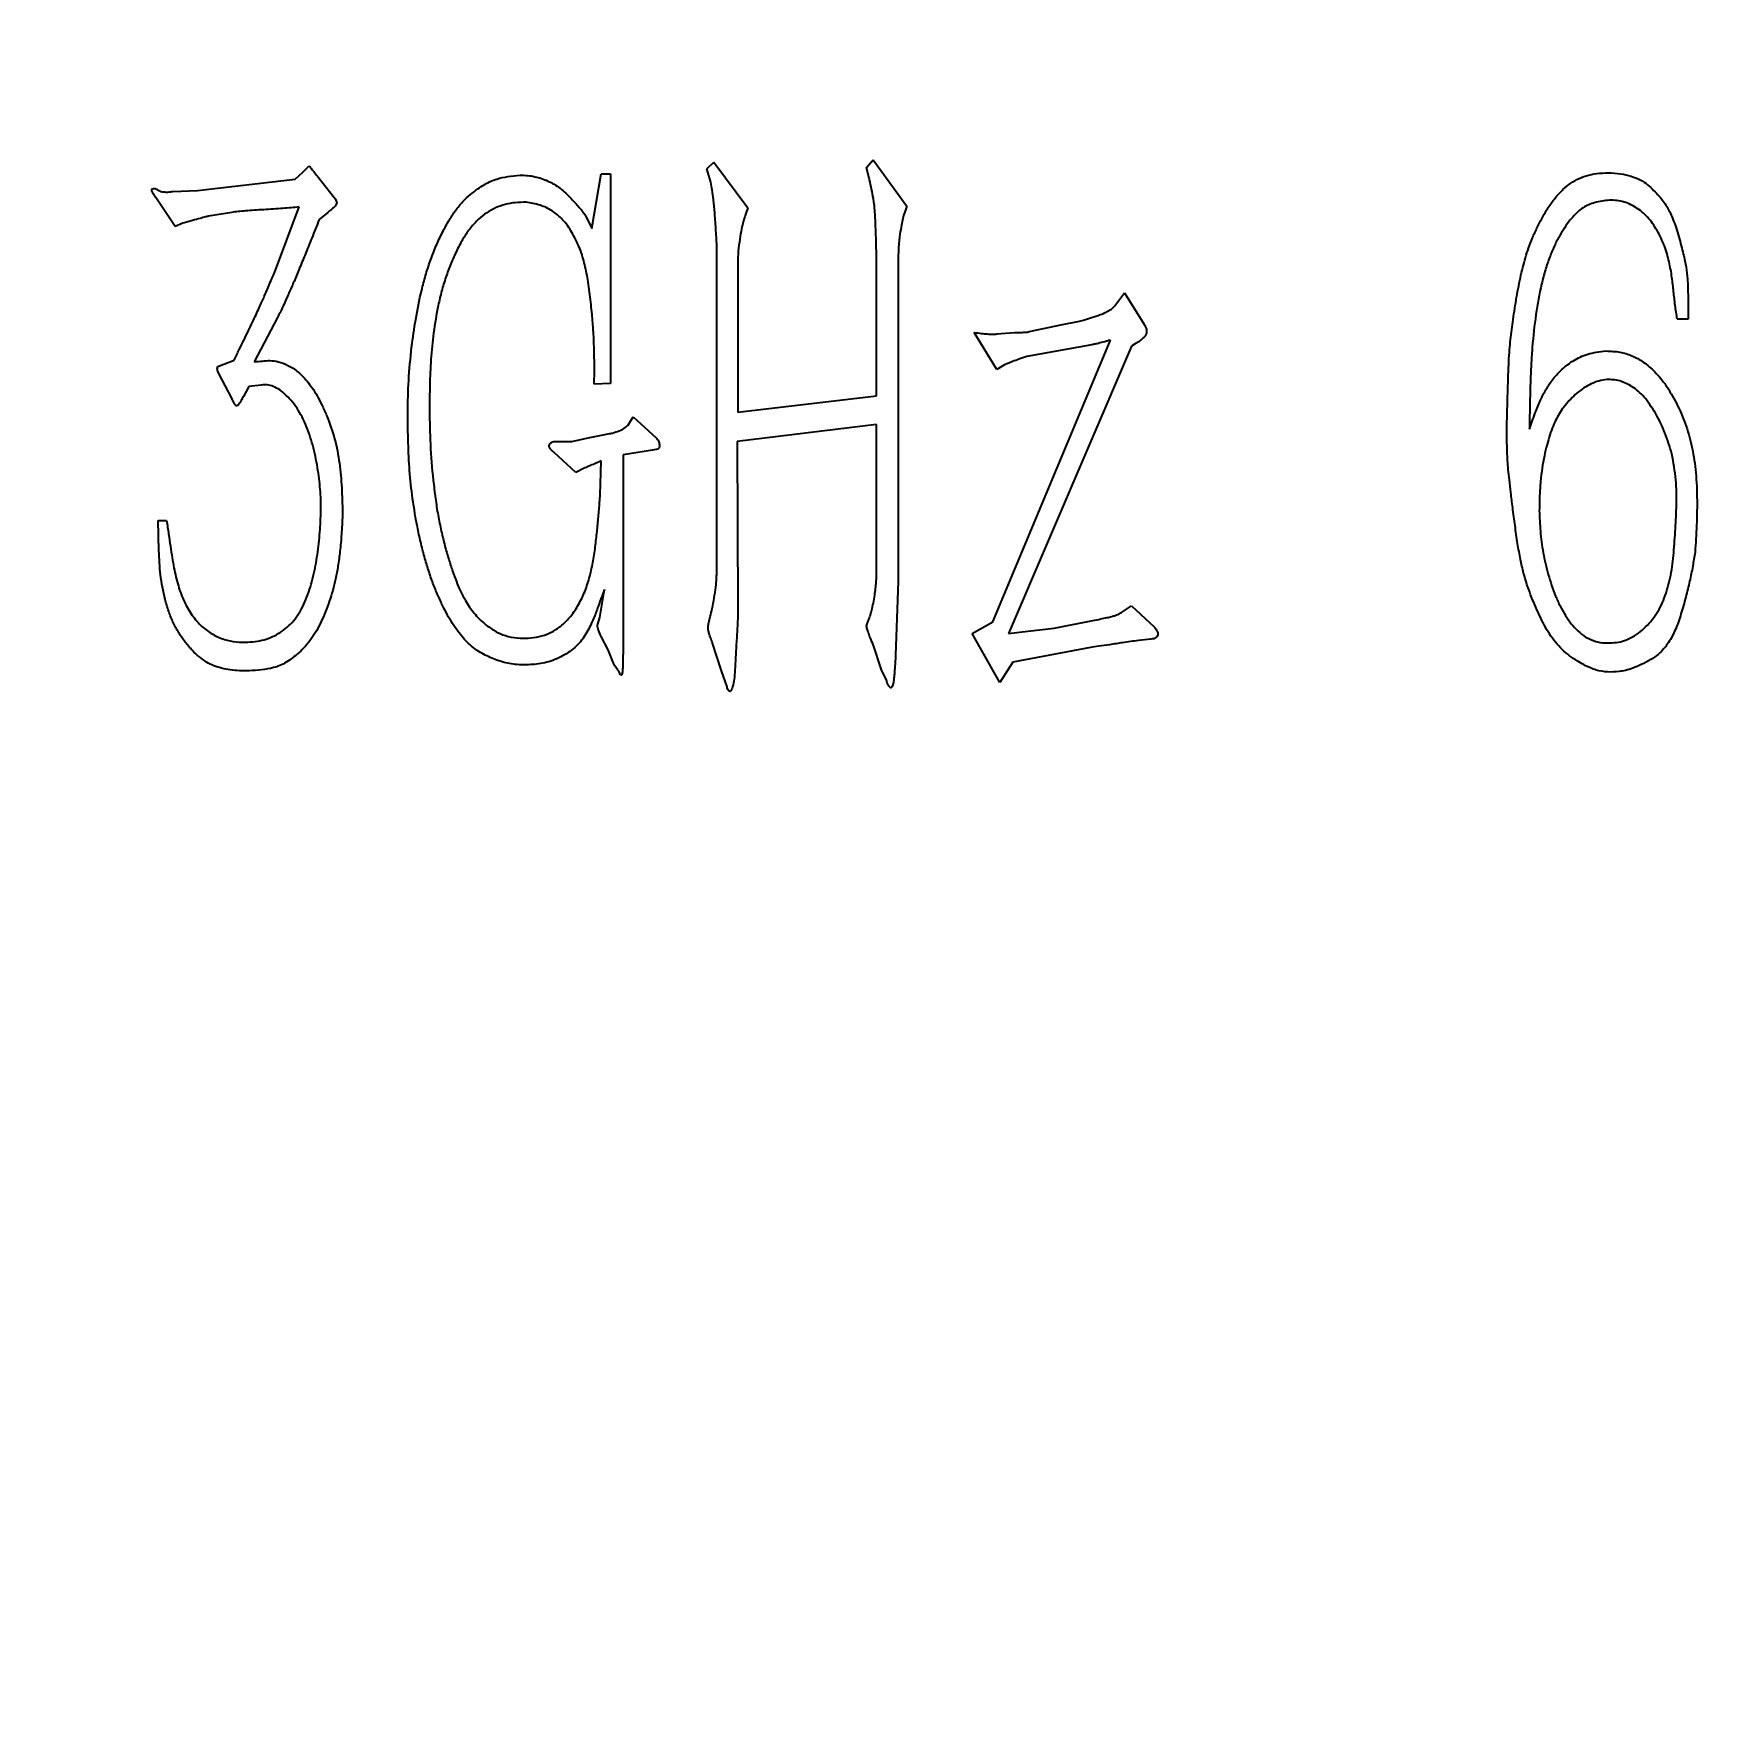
# Model space of a CAD drawing. Header units: millimetres. Extents: x 0 to 420, y 0 to 297.
# Drawn here: x 119.79 to 138.67, y 184.37 to 203.14 of the extents above; entities that cross this region are included whole.
import ezdxf

# ---------------------------------------------------------------- set-up
doc = ezdxf.new("R2010")
doc.units = ezdxf.units.MM
doc.layers.add('10', color=7, linetype='Continuous')
doc.styles.add('SLDTEXTSTYLE2', font='TXT', dxfattribs={"width": 0.7})
doc.dimstyles.new('SLDDIMSTYLE0', dxfattribs={"dimtxt": 3, "dimasz": 4.08, "dimexe": 0, "dimexo": 0.0625, "dimgap": 0.75, "dimtad": 1, "dimlfac": 0.5, "dimrnd": 1e-09, "dimzin": 12, "dimdsep": 46, "dimtxsty": 'SLDTEXTSTYLE2', "dimsah": 1, "dimcen": 0.09, "dimadec": 0, "dimazin": 3, "dimtol": 1, "dimtp": 0.01, "dimtm": 0.01, "dimtfac": 1, "dimtofl": 0, "dimtmove": 0, "dimatfit": 3, "dimfxl": 1, "dimfrac": 2, "dimtolj": 1, "dimarcsym": 0})

# ---------------------------------------------------------------- blocks, each defined once
blk = doc.blocks.new('_D')
at = {"layer": '10'}
for p, q in [((92.05, 150.02), (92.05, 268)), ((207.95, 150.02), (207.95, 268)), ((92.05, 266), (207.95, 266))]:
    blk.add_line(p, q, dxfattribs=at)
for points in [[(92.05, 266), (96.13, 265.492), (96.13, 266.508)], [(207.95, 266), (203.87, 266.508), (203.87, 265.492)]]:
    blk.add_solid(points, dxfattribs=at)
at = {"layer": '10', "char_height": 3, "attachment_point": 1, "style": 'SLDTEXTSTYLE2'}
for s, insert in [('±0.01', (150.035, 269.867)), ('57.95', (139.525, 269.867))]:
    blk.add_mtext(s, dxfattribs=dict(at, insert=insert))
blk = doc.blocks.new('_D_1')
at = {"layer": '10'}
for p, q in [((92.05, 249.98), (227, 249.98)), ((225, 249.98), (225, 150.02)), ((92.05, 150.02), (227, 150.02))]:
    blk.add_line(p, q, dxfattribs=at)
for points in [[(225, 249.98), (224.492, 245.9), (225.508, 245.9)], [(225, 150.02), (225.508, 154.1), (224.492, 154.1)]]:
    blk.add_solid(points, dxfattribs=at)
at = {"layer": '10', "char_height": 3, "attachment_point": 1, "rotation": 90, "style": 'SLDTEXTSTYLE2'}
for s, insert in [('±0.01', (221.133, 200.035)), ('49.98', (221.133, 189.525))]:
    blk.add_mtext(s, dxfattribs=dict(at, insert=insert))

msp = doc.modelspace()

# ---------------------------------------------------------------- linework, layer by layer
at = {"color": 7, "linetype": 'Continuous', "lineweight": 25}
for p, q in [((122.784, 201.597), (122.853, 201.666)), ((127.285, 201.632), (127.363, 201.708)), ((127.363, 201.708), (127.743, 201.199)), ((129.064, 201.648), (129.14, 201.735)), ((129.098, 201.51), (129.064, 201.648)), ((129.14, 201.735), (129.512, 201.217)), ((121.61, 201.39), (122.698, 201.519)), ((122.698, 201.519), (122.784, 201.597)), ((122.956, 201.536), (123.121, 201.329)), ((126.005, 200.967), (126.109, 201.579)), ((126.109, 201.579), (126.213, 201.579)), ((126.213, 201.579), (126.213, 199.241)), ((127.329, 201.485), (127.285, 201.632)), ((121.361, 200.992), (121.145, 201.312)), ((121.334, 201.381), (121.61, 201.39)), ((121.99, 201.148), (121.731, 201.105)), ((122.465, 200.475), (122.741, 201.208)), ((123.06, 201.148), (122.965, 201.07)), ((125.936, 201.105), (126.005, 200.967)), ((121.446, 201.027), (121.361, 200.992)), ((127.398, 197.627), (127.398, 200.613)), ((127.63, 200.578), (127.63, 198.921)), ((129.175, 199.103), (129.175, 200.631)), ((129.417, 200.518), (129.417, 197.032)), ((131.828, 200.104), (131.939, 200.251)), ((131.939, 200.251), (132.155, 199.906)), ((138.219, 200.233), (138.219, 199.957)), ((122.5, 199.975), (122.24, 199.482)), ((138.219, 199.957), (138.099, 199.957)), ((130.516, 199.396), (130.265, 199.81)), ((130.516, 199.793), (130.714, 199.81)), ((130.878, 199.819), (131.249, 199.897)), ((131.249, 199.897), (131.421, 199.931)), ((130.473, 196.583), (131.784, 199.724)), ((132.017, 199.655), (130.645, 196.454)), ((131.577, 199.672), (130.852, 199.543)), ((132.069, 199.69), (132.017, 199.655)), ((121.835, 199.43), (121.904, 199.457)), ((121.904, 199.457), (122.017, 199.499)), ((130.602, 199.448), (130.516, 199.396)), ((121.99, 199.077), (121.852, 199.344)), ((122.18, 199.206), (122.12, 199.094)), ((122.318, 199.223), (122.18, 199.206)), ((126.213, 199.241), (126.031, 199.232)), ((127.63, 198.921), (129.175, 199.103)), ((136.458, 199.068), (136.451, 198.732)), ((126.411, 198.783), (126.463, 198.87)), ((126.463, 198.87), (126.721, 198.636)), ((125.782, 198.594), (125.962, 198.636)), ((125.962, 198.636), (126.187, 198.68)), ((129.175, 198.783), (127.622, 198.594)), ((129.175, 197.8), (129.175, 198.783)), ((125.575, 198.594), (125.782, 198.594)), ((125.824, 198.249), (125.582, 198.472)), ((126.679, 198.498), (126.351, 198.447)), ((126.351, 198.447), (126.351, 196.298)), ((126.739, 198.507), (126.679, 198.498)), ((127.622, 198.594), (127.63, 196.73)), ((125.927, 198.3), (125.824, 198.249)), ((126.1, 198.118), (126.109, 198.378)), ((121.17, 197.713), (121.265, 197.713)), ((121.179, 197.377), (121.17, 197.713)), ((126.092, 196.634), (126.144, 196.945)), ((129.417, 197.032), (129.382, 196.108)), ((131.939, 196.712), (132.017, 196.764)), ((132.017, 196.764), (132.268, 196.53)), ((126.066, 196.548), (126.092, 196.634)), ((130.24, 196.454), (130.473, 196.583)), ((131.154, 196.514), (131.586, 196.599)), ((126.187, 196.272), (126.109, 196.419)), ((127.449, 196.039), (127.345, 196.358)), ((130.551, 195.909), (130.24, 196.454)), ((130.645, 196.454), (130.861, 196.479)), ((130.861, 196.479), (131.154, 196.514)), ((132.233, 196.392), (132.095, 196.376)), ((126.231, 196.16), (126.187, 196.272)), ((129.236, 196.039), (129.133, 196.341)), ((131.559, 196.298), (130.696, 196.134)), ((127.51, 195.858), (127.449, 196.039)), ((129.287, 195.936), (129.236, 196.039)), ((130.696, 196.134), (130.551, 195.909))]:
    msp.add_line(p, q, dxfattribs=at)
for points, knots in [([(122.853, 201.666), (122.855, 201.664), (122.864, 201.653), (122.883, 201.628), (122.916, 201.588), (122.942, 201.555), (122.956, 201.536)], [0, 0, 0, 0, 0.05996, 0.245803, 0.562338, 1, 1, 1, 1]), ([(123.994, 199.646), (124.009, 199.749), (124.038, 199.962), (124.092, 200.228), (124.149, 200.444), (124.2, 200.604), (124.26, 200.76), (124.328, 200.909), (124.402, 201.046), (124.479, 201.167), (124.561, 201.266), (124.646, 201.346), (124.729, 201.407), (124.805, 201.458), (124.876, 201.495), (124.961, 201.527), (125.07, 201.55), (125.158, 201.558), (125.203, 201.563)], [0, 0, 0, 0, 0.126942, 0.261461, 0.330176, 0.398271, 0.466105, 0.533434, 0.597742, 0.655448, 0.707397, 0.75438, 0.796614, 0.833743, 0.865303, 0.893055, 0.945167, 1, 1, 1, 1]), ([(125.203, 201.563), (125.231, 201.562), (125.286, 201.561), (125.366, 201.547), (125.442, 201.527), (125.539, 201.489), (125.654, 201.419), (125.753, 201.325), (125.825, 201.245), (125.872, 201.193), (125.908, 201.147), (125.928, 201.118), (125.936, 201.105)], [0, 0, 0, 0, 0.093559, 0.182492, 0.26906, 0.354262, 0.527663, 0.714084, 0.806294, 0.883559, 0.948143, 1, 1, 1, 1]), ([(127.398, 200.613), (127.397, 200.667), (127.397, 200.785), (127.387, 200.936), (127.379, 201.061), (127.373, 201.148), (127.365, 201.222), (127.357, 201.305), (127.346, 201.391), (127.334, 201.456), (127.329, 201.485)], [0, 0, 0, 0, 0.185452, 0.404773, 0.517436, 0.615532, 0.702121, 0.775488, 0.899181, 1, 1, 1, 1]), ([(129.175, 200.631), (129.174, 200.685), (129.173, 200.804), (129.167, 200.956), (129.163, 201.082), (129.156, 201.168), (129.151, 201.24), (129.138, 201.318), (129.122, 201.407), (129.106, 201.476), (129.098, 201.51)], [0, 0, 0, 0, 0.1834302, 0.4030602, 0.5157874, 0.6128147, 0.694009, 0.7612048, 0.8801701, 1, 1, 1, 1]), ([(136.209, 199.103), (136.211, 199.164), (136.214, 199.278), (136.22, 199.439), (136.227, 199.579), (136.241, 199.738), (136.265, 199.933), (136.303, 200.173), (136.347, 200.413), (136.395, 200.606), (136.441, 200.753), (136.485, 200.866), (136.54, 200.982), (136.599, 201.101), (136.667, 201.214), (136.742, 201.316), (136.822, 201.402), (136.909, 201.474), (137.006, 201.529), (137.115, 201.568), (137.236, 201.588), (137.321, 201.588), (137.365, 201.588)], [0, 0, 0, 0, 0.060581, 0.113982, 0.160211, 0.198897, 0.273117, 0.35583, 0.439466, 0.515471, 0.55324, 0.593191, 0.635634, 0.680331, 0.725359, 0.766522, 0.805468, 0.842177, 0.87821, 0.915983, 0.956363, 1, 1, 1, 1]), ([(137.365, 201.588), (137.41, 201.584), (137.494, 201.577), (137.61, 201.546), (137.709, 201.504), (137.788, 201.444), (137.85, 201.379), (137.908, 201.319), (137.953, 201.259), (137.992, 201.2), (138.024, 201.134), (138.057, 201.06), (138.087, 200.972), (138.116, 200.876), (138.143, 200.78), (138.166, 200.691), (138.184, 200.612), (138.202, 200.516), (138.217, 200.392), (138.218, 200.289), (138.219, 200.233)], [0, 0, 0, 0, 0.075447, 0.142574, 0.202576, 0.257205, 0.308164, 0.35509, 0.396746, 0.435327, 0.474971, 0.520487, 0.572456, 0.631269, 0.689674, 0.741762, 0.787569, 0.826438, 0.905548, 1, 1, 1, 1]), ([(121.145, 201.312), (121.136, 201.325), (121.12, 201.346), (121.107, 201.376), (121.097, 201.396), (121.106, 201.417), (121.14, 201.414), (121.166, 201.396), (121.199, 201.378), (121.236, 201.376), (121.282, 201.373), (121.316, 201.378), (121.334, 201.381)], [0, 0, 0, 0, 0.132359, 0.225951, 0.28294, 0.319095, 0.396534, 0.519662, 0.605047, 0.708878, 0.841084, 1, 1, 1, 1]), ([(123.121, 201.329), (123.132, 201.314), (123.151, 201.29), (123.164, 201.252), (123.15, 201.226), (123.131, 201.204), (123.099, 201.177), (123.074, 201.159), (123.06, 201.148)], [0, 0, 0, 0, 0.2365049, 0.3930336, 0.471298, 0.5993756, 0.7736958, 1, 1, 1, 1]), ([(138.099, 199.957), (138.091, 200.008), (138.074, 200.11), (138.059, 200.266), (138.041, 200.428), (138.01, 200.599), (137.961, 200.777), (137.892, 200.918), (137.826, 201.024), (137.77, 201.095), (137.706, 201.155), (137.638, 201.205), (137.564, 201.243), (137.487, 201.271), (137.405, 201.284), (137.322, 201.283), (137.24, 201.273), (137.165, 201.254), (137.097, 201.227), (137.034, 201.192), (136.976, 201.141), (136.915, 201.077), (136.855, 200.994), (136.791, 200.895), (136.73, 200.78), (136.676, 200.649), (136.627, 200.505), (136.571, 200.29), (136.519, 200.003), (136.487, 199.709), (136.472, 199.478), (136.465, 199.323), (136.459, 199.189), (136.459, 199.106), (136.458, 199.068)], [0, 0, 0, 0, 0.036644, 0.072503, 0.109918, 0.151044, 0.194743, 0.239226, 0.261166, 0.282265, 0.302397, 0.32235, 0.341645, 0.360687, 0.379795, 0.399565, 0.419183, 0.437129, 0.454205, 0.470442, 0.487663, 0.508219, 0.532183, 0.559936, 0.59049, 0.623648, 0.65936, 0.697797, 0.779167, 0.864446, 0.905573, 0.941863, 0.973338, 1, 1, 1, 1]), ([(121.731, 201.105), (121.72, 201.102), (121.688, 201.096), (121.63, 201.078), (121.546, 201.056), (121.483, 201.037), (121.446, 201.027)], [0, 0, 0, 0, 0.119615, 0.326343, 0.618028, 1, 1, 1, 1]), ([(122.741, 201.208), (122.681, 201.203), (122.55, 201.19), (122.383, 201.18), (122.244, 201.172), (122.149, 201.164), (122.065, 201.157), (122.014, 201.151), (121.99, 201.148)], [0, 0, 0, 0, 0.240019, 0.52371, 0.666348, 0.793884, 0.904533, 1, 1, 1, 1]), ([(125.272, 201.26), (125.231, 201.26), (125.152, 201.26), (125.037, 201.238), (124.93, 201.2), (124.829, 201.145), (124.735, 201.071), (124.649, 200.974), (124.568, 200.858), (124.497, 200.723), (124.431, 200.577), (124.375, 200.425), (124.327, 200.27), (124.28, 200.063), (124.237, 199.809), (124.208, 199.512), (124.196, 199.223), (124.195, 199.034), (124.194, 198.939)], [0, 0, 0, 0, 0.042942, 0.083352, 0.12365, 0.163277, 0.204766, 0.249866, 0.2995, 0.354487, 0.41192, 0.468818, 0.525983, 0.583518, 0.69441, 0.798841, 0.899692, 1, 1, 1, 1]), ([(126.031, 199.232), (126.031, 199.273), (126.031, 199.361), (126.032, 199.498), (126.029, 199.644), (126.024, 199.77), (126.017, 199.876), (126.009, 199.967), (126.001, 200.068), (125.983, 200.213), (125.963, 200.389), (125.923, 200.583), (125.868, 200.761), (125.797, 200.897), (125.735, 201), (125.68, 201.065), (125.624, 201.121), (125.542, 201.18), (125.425, 201.236), (125.324, 201.251), (125.272, 201.26)], [0, 0, 0, 0, 0.051929, 0.111431, 0.174728, 0.237534, 0.271141, 0.309684, 0.352584, 0.400492, 0.494896, 0.57669, 0.6523, 0.73092, 0.769337, 0.805075, 0.838354, 0.870488, 0.933166, 1, 1, 1, 1]), ([(127.743, 201.199), (127.733, 201.171), (127.714, 201.12), (127.689, 201.042), (127.669, 200.953), (127.651, 200.844), (127.633, 200.715), (127.631, 200.624), (127.63, 200.578)], [0, 0, 0, 0, 0.1433138, 0.259238, 0.3852683, 0.5713274, 0.7843819, 1, 1, 1, 1]), ([(129.512, 201.217), (129.502, 201.189), (129.484, 201.137), (129.462, 201.06), (129.448, 200.974), (129.434, 200.89), (129.424, 200.802), (129.42, 200.72), (129.417, 200.623), (129.417, 200.555), (129.417, 200.518)], [0, 0, 0, 0, 0.12927, 0.230196, 0.340046, 0.494894, 0.592737, 0.710011, 0.84512, 1, 1, 1, 1]), ([(122.965, 201.07), (122.938, 201.001), (122.885, 200.869), (122.81, 200.681), (122.74, 200.515), (122.68, 200.367), (122.624, 200.241), (122.578, 200.133), (122.536, 200.047), (122.511, 199.997), (122.5, 199.975)], [0, 0, 0, 0, 0.188413, 0.357486, 0.50962, 0.643418, 0.759307, 0.857858, 0.937578, 1, 1, 1, 1]), ([(122.017, 199.499), (122.036, 199.539), (122.073, 199.615), (122.126, 199.725), (122.177, 199.827), (122.22, 199.921), (122.26, 200.005), (122.295, 200.081), (122.326, 200.149), (122.359, 200.224), (122.392, 200.303), (122.425, 200.38), (122.448, 200.434), (122.461, 200.463), (122.465, 200.475)], [0, 0, 0, 0, 0.122989, 0.236923, 0.342872, 0.438736, 0.52554, 0.604361, 0.673621, 0.733332, 0.833059, 0.911996, 0.966393, 1, 1, 1, 1]), ([(131.421, 199.931), (131.441, 199.936), (131.492, 199.949), (131.574, 199.976), (131.662, 200.004), (131.736, 200.035), (131.791, 200.066), (131.817, 200.092), (131.828, 200.104)], [0, 0, 0, 0, 0.138755, 0.351375, 0.58114, 0.755418, 0.89278, 1, 1, 1, 1]), ([(130.265, 199.81), (130.291, 199.806), (130.339, 199.799), (130.406, 199.793), (130.464, 199.789), (130.5, 199.792), (130.516, 199.793)], [0, 0, 0, 0, 0.307477, 0.577895, 0.806706, 1, 1, 1, 1]), ([(130.714, 199.81), (130.735, 199.809), (130.772, 199.809), (130.82, 199.812), (130.854, 199.813), (130.871, 199.817), (130.878, 199.819)], [0, 0, 0, 0, 0.381546, 0.670072, 0.880887, 1, 1, 1, 1]), ([(132.155, 199.906), (132.164, 199.889), (132.181, 199.858), (132.189, 199.813), (132.176, 199.777), (132.151, 199.75), (132.116, 199.72), (132.086, 199.7), (132.069, 199.69)], [0, 0, 0, 0, 0.207296, 0.386162, 0.485354, 0.611832, 0.784464, 1, 1, 1, 1]), ([(125.341, 196.108), (125.284, 196.106), (125.171, 196.1), (125.004, 196.133), (124.85, 196.193), (124.73, 196.258), (124.644, 196.327), (124.583, 196.39), (124.521, 196.461), (124.462, 196.545), (124.404, 196.64), (124.349, 196.748), (124.293, 196.868), (124.237, 196.999), (124.187, 197.142), (124.141, 197.294), (124.099, 197.454), (124.051, 197.677), (124.004, 197.949), (123.969, 198.269), (123.956, 198.588), (123.95, 198.923), (123.958, 199.279), (123.982, 199.522), (123.994, 199.646)], [0, 0, 0, 0, 0.040297, 0.08035, 0.11957, 0.157563, 0.176963, 0.19753, 0.219877, 0.244003, 0.270243, 0.298973, 0.330419, 0.364236, 0.400269, 0.437647, 0.47711, 0.518352, 0.599492, 0.673235, 0.746948, 0.82664, 0.911509, 1, 1, 1, 1]), ([(131.784, 199.724), (131.755, 199.716), (131.705, 199.703), (131.642, 199.686), (131.601, 199.677), (131.583, 199.673), (131.577, 199.672)], [0, 0, 0, 0, 0.420891, 0.730012, 0.92017, 1, 1, 1, 1]), ([(136.451, 198.732), (136.472, 198.792), (136.511, 198.901), (136.57, 199.051), (136.637, 199.179), (136.715, 199.296), (136.816, 199.405), (136.92, 199.484), (137.017, 199.539), (137.103, 199.571), (137.2, 199.592), (137.269, 199.599), (137.305, 199.603)], [0, 0, 0, 0, 0.146371, 0.264568, 0.369367, 0.475503, 0.587405, 0.707873, 0.772538, 0.842348, 0.91742, 1, 1, 1, 1]), ([(137.305, 199.603), (137.357, 199.601), (137.455, 199.597), (137.597, 199.554), (137.73, 199.48), (137.832, 199.389), (137.915, 199.299), (137.976, 199.217), (138.035, 199.123), (138.111, 198.984), (138.194, 198.794), (138.253, 198.59), (138.284, 198.418), (138.304, 198.279), (138.315, 198.131), (138.321, 197.924), (138.318, 197.665), (138.304, 197.459), (138.297, 197.359)], [0, 0, 0, 0, 0.056822, 0.108059, 0.161062, 0.222789, 0.257576, 0.295017, 0.335003, 0.378779, 0.469544, 0.562116, 0.610674, 0.661703, 0.716155, 0.77375, 0.889356, 1, 1, 1, 1]), ([(121.852, 199.344), (121.842, 199.36), (121.824, 199.387), (121.832, 199.417), (121.835, 199.43)], [0, 0, 0, 0, 0.57363, 1, 1, 1, 1]), ([(122.24, 199.482), (122.271, 199.485), (122.33, 199.49), (122.419, 199.499), (122.517, 199.486), (122.603, 199.452), (122.676, 199.41), (122.734, 199.367), (122.79, 199.313), (122.847, 199.248), (122.904, 199.171), (122.956, 199.078), (123.011, 198.971), (123.079, 198.809), (123.153, 198.592), (123.198, 198.319), (123.22, 198.045), (123.223, 197.863), (123.225, 197.773)], [0, 0, 0, 0, 0.041284, 0.079066, 0.120527, 0.17189, 0.201587, 0.233473, 0.26823, 0.306288, 0.348803, 0.396432, 0.449585, 0.509234, 0.63247, 0.756101, 0.878813, 1, 1, 1, 1]), ([(130.852, 199.543), (130.822, 199.532), (130.769, 199.512), (130.697, 199.488), (130.643, 199.466), (130.614, 199.453), (130.602, 199.448)], [0, 0, 0, 0, 0.354684, 0.638431, 0.854638, 1, 1, 1, 1]), ([(122.956, 198.24), (122.943, 198.324), (122.915, 198.491), (122.852, 198.691), (122.79, 198.841), (122.735, 198.941), (122.673, 199.031), (122.602, 199.106), (122.53, 199.168), (122.458, 199.209), (122.386, 199.23), (122.341, 199.225), (122.318, 199.223)], [0, 0, 0, 0, 0.20192, 0.399149, 0.494386, 0.584109, 0.669361, 0.752038, 0.827878, 0.892357, 0.947579, 1, 1, 1, 1]), ([(137.314, 199.284), (137.284, 199.28), (137.225, 199.27), (137.139, 199.239), (137.056, 199.193), (136.956, 199.114), (136.847, 199.003), (136.763, 198.875), (136.713, 198.763), (136.677, 198.666), (136.646, 198.555), (136.616, 198.431), (136.592, 198.294), (136.574, 198.147), (136.564, 197.99), (136.563, 197.881), (136.562, 197.826)], [0, 0, 0, 0, 0.050251, 0.1011853, 0.1527642, 0.2078764, 0.3146668, 0.4129268, 0.4632134, 0.5211793, 0.5852759, 0.6573186, 0.7350947, 0.8180059, 0.9062209, 1, 1, 1, 1]), ([(138.039, 198.456), (138.015, 198.535), (137.969, 198.691), (137.88, 198.873), (137.797, 199.003), (137.737, 199.088), (137.668, 199.153), (137.601, 199.206), (137.53, 199.243), (137.46, 199.271), (137.387, 199.284), (137.338, 199.284), (137.314, 199.284)], [0, 0, 0, 0, 0.207689, 0.412675, 0.509614, 0.597398, 0.675945, 0.747553, 0.813655, 0.877145, 0.938492, 1, 1, 1, 1]), ([(122.12, 199.094), (122.112, 199.08), (122.098, 199.055), (122.079, 199.023), (122.064, 199.004), (122.052, 198.988), (122.035, 198.993), (122.025, 199.012), (122.007, 199.04), (121.996, 199.063), (121.99, 199.077)], [0, 0, 0, 0, 0.207379, 0.361512, 0.470432, 0.536011, 0.58092, 0.66599, 0.805157, 1, 1, 1, 1]), ([(137.452, 196.031), (137.409, 196.027), (137.323, 196.02), (137.214, 196.039), (137.127, 196.07), (137.057, 196.106), (136.979, 196.15), (136.897, 196.207), (136.814, 196.274), (136.74, 196.357), (136.672, 196.449), (136.593, 196.588), (136.51, 196.773), (136.433, 196.965), (136.383, 197.135), (136.35, 197.287), (136.318, 197.464), (136.291, 197.656), (136.266, 197.846), (136.246, 198.017), (136.229, 198.159), (136.213, 198.309), (136.203, 198.477), (136.199, 198.674), (136.202, 198.882), (136.207, 199.026), (136.209, 199.103)], [0, 0, 0, 0, 0.035342, 0.070465, 0.089375, 0.110798, 0.135388, 0.163031, 0.192578, 0.22252, 0.25378, 0.286524, 0.353632, 0.419931, 0.456001, 0.498667, 0.547704, 0.603186, 0.658178, 0.705017, 0.744093, 0.775371, 0.829331, 0.881789, 0.937388, 1, 1, 1, 1]), ([(124.194, 198.939), (124.196, 198.814), (124.2, 198.554), (124.227, 198.228), (124.259, 197.964), (124.287, 197.775), (124.324, 197.599), (124.363, 197.435), (124.406, 197.287), (124.45, 197.154), (124.491, 197.037), (124.535, 196.935), (124.581, 196.845), (124.627, 196.766), (124.678, 196.696), (124.745, 196.616), (124.836, 196.538), (124.949, 196.463), (125.072, 196.416), (125.158, 196.406), (125.203, 196.401)], [0, 0, 0, 0, 0.127687, 0.264441, 0.333099, 0.398124, 0.459258, 0.516435, 0.569332, 0.616835, 0.65886, 0.696199, 0.729789, 0.761135, 0.790053, 0.81746, 0.867287, 0.911606, 0.954746, 1, 1, 1, 1]), ([(126.187, 198.68), (126.203, 198.682), (126.244, 198.689), (126.307, 198.714), (126.372, 198.739), (126.4, 198.771), (126.411, 198.783)], [0, 0, 0, 0, 0.191517, 0.498743, 0.8058, 1, 1, 1, 1]), ([(126.721, 198.636), (126.731, 198.624), (126.75, 198.602), (126.757, 198.561), (126.757, 198.527), (126.744, 198.513), (126.739, 198.507)], [0, 0, 0, 0, 0.316337, 0.610484, 0.845507, 1, 1, 1, 1]), ([(125.582, 198.472), (125.567, 198.484), (125.545, 198.501), (125.521, 198.535), (125.533, 198.555), (125.537, 198.574), (125.555, 198.585), (125.567, 198.591), (125.575, 198.594)], [0, 0, 0, 0, 0.347684, 0.526033, 0.647272, 0.746954, 0.855934, 1, 1, 1, 1]), ([(137.374, 196.35), (137.405, 196.353), (137.468, 196.359), (137.559, 196.392), (137.647, 196.441), (137.73, 196.508), (137.804, 196.587), (137.871, 196.675), (137.925, 196.772), (137.981, 196.914), (138.033, 197.108), (138.062, 197.359), (138.079, 197.622), (138.093, 197.892), (138.09, 198.173), (138.056, 198.36), (138.039, 198.456)], [0, 0, 0, 0, 0.038746, 0.077659, 0.118622, 0.162394, 0.208143, 0.252841, 0.298043, 0.344036, 0.440982, 0.545473, 0.655135, 0.765666, 0.87982, 1, 1, 1, 1]), ([(126.109, 198.378), (126.087, 198.369), (126.047, 198.353), (125.995, 198.33), (125.956, 198.314), (125.936, 198.304), (125.927, 198.3)], [0, 0, 0, 0, 0.362799, 0.652475, 0.863991, 1, 1, 1, 1]), ([(122.171, 196.358), (122.206, 196.361), (122.275, 196.367), (122.374, 196.389), (122.467, 196.428), (122.553, 196.477), (122.63, 196.541), (122.7, 196.617), (122.759, 196.706), (122.825, 196.844), (122.889, 197.033), (122.938, 197.274), (122.969, 197.519), (122.984, 197.763), (122.986, 198.004), (122.966, 198.161), (122.956, 198.24)], [0, 0, 0, 0, 0.046274, 0.090632, 0.133654, 0.177141, 0.220596, 0.265462, 0.31198, 0.361401, 0.46589, 0.574259, 0.683983, 0.791336, 0.896236, 1, 1, 1, 1]), ([(125.203, 196.401), (125.243, 196.401), (125.325, 196.4), (125.447, 196.424), (125.565, 196.47), (125.675, 196.546), (125.774, 196.649), (125.86, 196.778), (125.932, 196.927), (125.982, 197.093), (126.021, 197.265), (126.045, 197.44), (126.063, 197.609), (126.079, 197.775), (126.093, 197.943), (126.098, 198.058), (126.1, 198.118)], [0, 0, 0, 0, 0.055936, 0.112276, 0.17065, 0.230408, 0.295349, 0.366536, 0.443679, 0.523361, 0.605345, 0.686847, 0.766807, 0.840729, 0.916895, 1, 1, 1, 1]), ([(121.265, 197.713), (121.272, 197.663), (121.286, 197.568), (121.306, 197.43), (121.327, 197.304), (121.35, 197.156), (121.39, 196.989), (121.456, 196.809), (121.545, 196.657), (121.65, 196.532), (121.773, 196.442), (121.905, 196.384), (122.039, 196.357), (122.128, 196.358), (122.171, 196.358)], [0, 0, 0, 0, 0.082835, 0.158637, 0.228899, 0.292135, 0.405992, 0.51022, 0.605388, 0.694302, 0.77698, 0.854168, 0.928504, 1, 1, 1, 1]), ([(123.225, 197.773), (123.221, 197.702), (123.215, 197.568), (123.199, 197.378), (123.176, 197.211), (123.142, 197.023), (123.082, 196.816), (123.008, 196.624), (122.937, 196.486), (122.878, 196.395), (122.813, 196.313), (122.743, 196.241), (122.67, 196.183), (122.6, 196.132), (122.528, 196.096), (122.436, 196.066), (122.323, 196.046), (122.233, 196.041), (122.189, 196.039)], [0, 0, 0, 0, 0.094547, 0.179609, 0.254249, 0.319056, 0.434284, 0.542006, 0.592626, 0.640739, 0.687281, 0.731921, 0.773938, 0.811957, 0.847565, 0.879938, 0.941286, 1, 1, 1, 1]), ([(129.133, 196.341), (129.121, 196.368), (129.101, 196.416), (129.08, 196.478), (129.065, 196.521), (129.066, 196.558), (129.086, 196.594), (129.104, 196.648), (129.125, 196.715), (129.141, 196.795), (129.156, 196.877), (129.166, 196.956), (129.173, 197.027), (129.175, 197.082), (129.175, 197.127), (129.175, 197.17), (129.175, 197.231), (129.175, 197.31), (129.175, 197.407), (129.175, 197.522), (129.175, 197.655), (129.175, 197.75), (129.175, 197.8)], [0, 0, 0, 0, 0.059507, 0.103372, 0.13367, 0.150059, 0.177893, 0.215501, 0.263192, 0.320469, 0.379951, 0.432094, 0.480526, 0.525353, 0.542582, 0.57187, 0.612357, 0.665766, 0.731234, 0.808763, 0.898352, 1, 1, 1, 1]), ([(136.562, 197.826), (136.565, 197.749), (136.57, 197.591), (136.602, 197.352), (136.658, 197.11), (136.725, 196.911), (136.792, 196.759), (136.851, 196.656), (136.916, 196.563), (136.99, 196.483), (137.071, 196.414), (137.166, 196.372), (137.267, 196.346), (137.338, 196.349), (137.374, 196.35)], [0, 0, 0, 0, 0.124056, 0.254604, 0.38885, 0.525551, 0.592716, 0.656238, 0.716972, 0.775917, 0.832247, 0.887056, 0.941487, 1, 1, 1, 1]), ([(127.345, 196.358), (127.338, 196.378), (127.325, 196.413), (127.309, 196.461), (127.299, 196.498), (127.297, 196.535), (127.309, 196.582), (127.325, 196.651), (127.348, 196.742), (127.367, 196.851), (127.386, 196.963), (127.392, 197.046), (127.394, 197.102), (127.396, 197.143), (127.395, 197.195), (127.397, 197.259), (127.396, 197.335), (127.398, 197.422), (127.398, 197.52), (127.398, 197.59), (127.398, 197.627)], [0, 0, 0, 0, 0.049689, 0.08836, 0.11802, 0.136935, 0.17535, 0.229603, 0.302186, 0.394221, 0.488705, 0.566481, 0.588375, 0.620205, 0.660966, 0.710685, 0.769342, 0.836954, 0.913506, 1, 1, 1, 1]), ([(122.189, 196.039), (122.152, 196.039), (122.079, 196.038), (121.975, 196.046), (121.879, 196.066), (121.79, 196.092), (121.706, 196.134), (121.626, 196.194), (121.546, 196.268), (121.469, 196.358), (121.398, 196.462), (121.336, 196.577), (121.285, 196.701), (121.234, 196.878), (121.191, 197.104), (121.183, 197.287), (121.179, 197.377)], [0, 0, 0, 0, 0.059202, 0.113898, 0.165353, 0.21259, 0.260728, 0.312267, 0.369877, 0.43285, 0.499652, 0.56768, 0.638267, 0.711276, 0.857738, 1, 1, 1, 1]), ([(138.297, 197.359), (138.289, 197.307), (138.272, 197.199), (138.237, 197.032), (138.193, 196.855), (138.143, 196.674), (138.086, 196.503), (138.009, 196.356), (137.917, 196.241), (137.81, 196.162), (137.704, 196.11), (137.61, 196.07), (137.528, 196.041), (137.475, 196.034), (137.452, 196.031)], [0, 0, 0, 0, 0.092518, 0.19188, 0.298969, 0.412455, 0.52134, 0.616425, 0.700937, 0.777868, 0.847822, 0.907174, 0.958293, 1, 1, 1, 1]), ([(126.144, 196.945), (126.134, 196.919), (126.109, 196.857), (126.072, 196.747), (126.021, 196.613), (125.963, 196.493), (125.905, 196.394), (125.846, 196.328), (125.778, 196.267), (125.7, 196.214), (125.614, 196.172), (125.526, 196.137), (125.434, 196.117), (125.372, 196.111), (125.341, 196.108)], [0, 0, 0, 0, 0.065619, 0.160898, 0.27696, 0.409865, 0.479577, 0.549802, 0.622142, 0.698616, 0.775342, 0.849686, 0.925006, 1, 1, 1, 1]), ([(126.109, 196.419), (126.097, 196.442), (126.075, 196.483), (126.068, 196.528), (126.066, 196.548)], [0, 0, 0, 0, 0.563116, 1, 1, 1, 1]), ([(127.63, 196.73), (127.63, 196.681), (127.629, 196.571), (127.617, 196.402), (127.608, 196.233), (127.6, 196.088), (127.595, 195.976), (127.581, 195.891), (127.568, 195.843), (127.547, 195.802), (127.518, 195.825), (127.513, 195.845), (127.51, 195.858)], [0, 0, 0, 0, 0.148074, 0.331176, 0.512992, 0.657389, 0.769659, 0.85453, 0.909904, 0.938256, 0.957907, 1, 1, 1, 1]), ([(131.586, 196.599), (131.615, 196.605), (131.668, 196.614), (131.738, 196.63), (131.792, 196.642), (131.843, 196.657), (131.891, 196.679), (131.924, 196.701), (131.939, 196.712)], [0, 0, 0, 0, 0.236726, 0.429213, 0.57684, 0.683936, 0.8492, 1, 1, 1, 1]), ([(132.095, 196.376), (132.036, 196.368), (131.928, 196.353), (131.78, 196.331), (131.661, 196.313), (131.59, 196.302), (131.559, 196.298)], [0, 0, 0, 0, 0.328989, 0.603536, 0.827985, 1, 1, 1, 1]), ([(132.268, 196.53), (132.28, 196.516), (132.299, 196.493), (132.314, 196.456), (132.307, 196.428), (132.29, 196.407), (132.264, 196.394), (132.244, 196.393), (132.233, 196.392)], [0, 0, 0, 0, 0.2785824, 0.4523939, 0.5702094, 0.701931, 0.8391181, 1, 1, 1, 1]), ([(126.351, 196.298), (126.351, 196.273), (126.351, 196.227), (126.349, 196.162), (126.348, 196.108), (126.347, 196.065), (126.345, 196.031), (126.341, 196.009), (126.339, 195.995), (126.323, 195.985), (126.307, 196.035), (126.275, 196.065), (126.248, 196.117), (126.235, 196.148), (126.231, 196.16)], [0, 0, 0, 0, 0.145934, 0.27428, 0.379987, 0.465571, 0.531183, 0.577098, 0.600968, 0.61004, 0.678021, 0.799448, 0.923352, 1, 1, 1, 1]), ([(129.382, 196.108), (129.381, 196.087), (129.378, 196.048), (129.375, 195.995), (129.369, 195.953), (129.366, 195.914), (129.357, 195.882), (129.349, 195.855), (129.331, 195.844), (129.325, 195.853), (129.322, 195.858)], [0, 0, 0, 0, 0.222757, 0.405577, 0.553407, 0.665383, 0.81639, 0.905887, 0.949686, 1, 1, 1, 1]), ([(129.322, 195.858), (129.316, 195.864), (129.295, 195.885), (129.291, 195.915), (129.287, 195.936)], [0, 0, 0, 0, 0.292193, 1, 1, 1, 1])]:
    msp.add_open_spline(points, degree=3, knots=knots, dxfattribs=at)

# ---------------------------------------------------------------- dimensions: what is measured, and where the dimension line sits
at = {"layer": '10'}
dim = msp.add_linear_dim(base=(207.95, 266), p1=(92.05, 150.02), p2=(207.95, 150.02), dimstyle='SLDDIMSTYLE0', dxfattribs=at)
dim.commit()
dim.dimension.update_dxf_attribs({"geometry": '_D', "text_midpoint": (150, 266), "dimtype": 160})
dim = msp.add_linear_dim(base=(225, 150.02), p1=(92.05, 249.98), p2=(92.05, 150.02), angle=90, dimstyle='SLDDIMSTYLE0', dxfattribs=at)
dim.commit()
dim.dimension.update_dxf_attribs({"geometry": '_D_1', "text_midpoint": (225, 200), "dimtype": 160})

doc.saveas('drawing.dxf')
